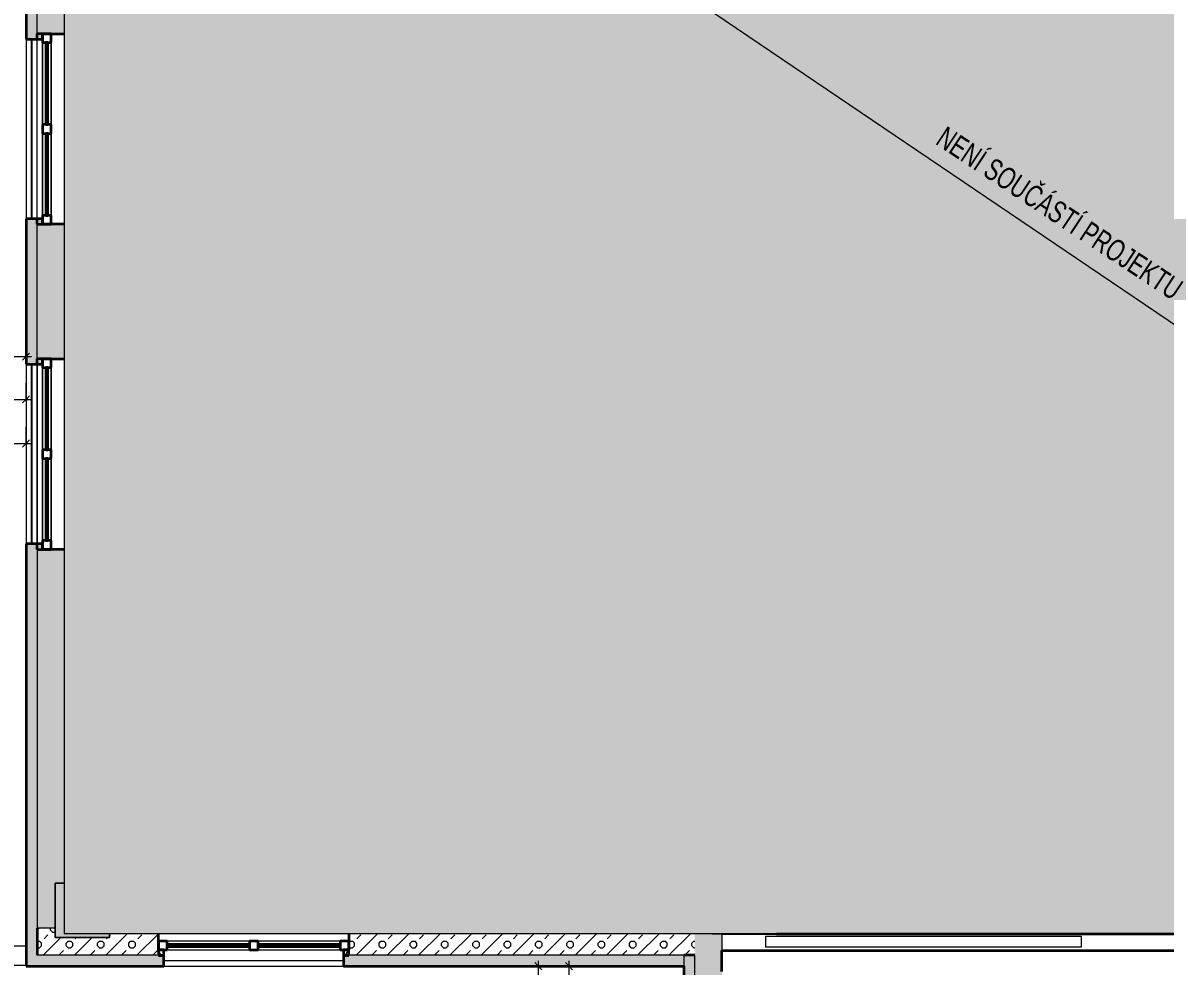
# Model space of a CAD drawing. Header units: millimetres. Extents: x -2814 to 222032, y -45352 to 20466.
# Drawn here: x 10382 to 20873, y -4236 to 4428 of the extents above; entities that cross this region are included whole.
import ezdxf

# ---------------------------------------------------------------- set-up
doc = ezdxf.new("R2010")
doc.units = ezdxf.units.MM
for name, color, linetype, lineweight in [('A-ANNO-DIMS', 211, 'Continuous', 9), ('A-ANNO-DIMS-50', 211, 'Continuous', 9), ('A-DETL-GENF', 92, 'Continuous', 13), ('A-DETL-MBND', 5, 'Continuous', 13), ('A-DETL-THIN', 151, 'Continuous', 13), ('A-FLOR', 192, 'Continuous', 13), ('A-GENM', 13, 'Continuous', 13), ('A-GLAZ', 151, 'Continuous', 13), ('A-WALL', 113, 'Continuous', 13), ('A-WALL-PATT', 111, 'Continuous', 13), ('G-ANNO-TEXT', 231, 'Continuous', 9), ('Q-SPCQ', 91, 'Continuous', 13), ('S-COLS', 52, 'Continuous', 13)]:
    doc.layers.add(name, color=color, linetype=linetype, lineweight=lineweight)
doc.styles.add('Arial_1', font='arial.ttf', dxfattribs={"width": 0.7, "height": 100})
doc.styles.add('Arial_2', font='arial.ttf', dxfattribs={"width": 0.7, "height": 200})
doc.dimstyles.new('Vnitřní_-_průhledné', dxfattribs={"dimscale": 304.8, "dimtxt": 102.02594, "dimasz": 0.213255, "dimexe": 0.164042, "dimexo": 0.0625, "dimgap": 0.032808, "dimtad": 1, "dimdec": 0, "dimrnd": 5, "dimzin": 0, "dimdsep": 46, "dimtxsty": 'Arial_1', "dimblk1": 'OBLIQUE', "dimblk2": 'OBLIQUE', "dimsah": 1, "dimcen": 0.09, "dimdle": 0.164042, "dimazin": 0, "dimtfac": 1, "dimtdec": 4, "dimtix": 1, "dimtmove": 0, "dimatfit": 3, "dimfxl": 0.492126, "dimfxlon": 1, "dimtvp": 1, "dimtolj": 1, "dimtzin": 0, "dimarcsym": 2})
pattern_1 = [(315, (10511.98, 2265.26), (143.684, 143.684), []), (270, (10579.28, 2036.31), (143.684, -143.684), [25.4, -261.968]), (315, (10579.28, 2010.9), (143.684, 143.684), [25.4, -177.8]), (360, (10597.24, 1992.95), (143.684, 143.684), [25.4, -261.968]), (45, (10622.64, 1992.95), (-143.684, 143.684), [25.4, -177.8]), (270, (10640.6, 2036.31), (143.684, -143.684), [25.4, -261.968]), (315, (10622.64, 2054.27), (143.684, 143.684), [25.4, -177.8]), (360, (10597.24, 2054.27), (143.684, 143.684), [25.4, -261.968]), (45, (10579.28, 2036.3), (-143.684, 143.684), [25.4, -177.8]), (315, (10663.82, 1969.73), (143.684, 143.684), [50.8, -152.4])]
pattern_2 = [(180, (12502.01, -4011.134), (-75, -43.3), [50, -100]), (240, (12452.01, -4011.134), (-0.0011, -86.6019), [50, -100]), (120, (12452.01, -4011.134), (-74.9989, 43.3019), [50, -100])]

# ---------------------------------------------------------------- blocks, each defined once
blk = doc.blocks.new('OKNO_2k_ - OKNO_2k_1750 x 1750-1963716-1NP_DEMOLICE A')
at = {"layer": 'A-GLAZ', "color": 253, "lineweight": 35}
for p, q in [((-825, 126), (-875, 126)), ((-875, 126), (-875, 125)), ((-825, 125), (-825, 126)), ((825, 126), (825, 125)), ((875, 126), (825, 126)), ((875, 125), (875, 126)), ((-795, 75), (-825, 75)), ((-795, -5), (-795, 75)), ((-40, 45), (-795, 45)), ((-795, 45), (-795, 25)), ((-795, 25), (-40, 25)), ((40, 75), (-40, 75)), ((-40, 75), (-40, -5)), ((-40, 25), (-40, 45)), ((40, -5), (40, 75)), ((795, 45), (40, 45)), ((40, 45), (40, 25)), ((40, 25), (795, 25)), ((825, 75), (795, 75)), ((795, 75), (795, -5)), ((795, 25), (795, 45)), ((-875, -5), (-795, -5)), ((-40, -5), (40, -5)), ((795, -5), (875, -5))]:
    blk.add_line(p, q, dxfattribs=at)
at = {"layer": 'A-GLAZ', "color": 254}
for p, q in [((-825, 126), (-875, 126)), ((-875, 126), (-875, 125)), ((-875, 125), (-875, 75)), ((-825, 125), (-825, 126)), ((825, 126), (-825, 126)), ((825, 126), (-825, 126)), ((-825, 75), (-825, 125)), ((875, 126), (825, 126)), ((825, 125), (825, 126)), ((825, 75), (825, 125)), ((875, 126), (875, 125)), ((875, 125), (875, 75)), ((-875, 75), (-825, 75)), ((-875, 75), (-875, -5)), ((-875, 75), (-825, 75)), ((-825, 75), (-40, 75)), ((-795, 45), (-795, 75)), ((-795, 25), (-795, 45)), ((-795, 45), (-795, 25)), ((-40, 45), (-795, 45)), ((-795, -5), (-795, 25)), ((-795, 25), (-40, 25)), ((-40, 75), (40, 75)), ((40, 75), (-40, 75)), ((-40, 45), (-40, 75)), ((-40, 75), (40, 75)), ((-40, 25), (-40, 45)), ((-40, 45), (-40, 25)), ((-40, -5), (-40, 25)), ((40, 75), (825, 75)), ((40, 75), (40, 45)), ((40, 45), (40, 25)), ((40, 45), (40, 25)), ((795, 45), (40, 45)), ((40, 25), (40, -5)), ((40, 25), (795, 25)), ((795, 45), (795, 75)), ((795, 25), (795, 45)), ((795, 25), (795, 45)), ((795, -5), (795, 25)), ((825, 75), (875, 75)), ((825, 75), (875, 75)), ((875, 75), (875, -5)), ((-40, -5), (-875, -5)), ((40, -5), (-40, -5)), ((-40, -5), (40, -5)), ((40, -5), (-40, -5)), ((875, -5), (40, -5))]:
    blk.add_line(p, q, dxfattribs=at)
at = {"layer": 'A-GLAZ', "color": 231, "lineweight": 35}
for p, q in [((-875, 125), (-875, 75)), ((-825, 75), (-825, 125)), ((825, 125), (825, 75)), ((875, 75), (875, 125)), ((-875, 75), (-825, 75)), ((-875, 75), (-875, -5)), ((-825, 75), (-875, 75)), ((825, 75), (875, 75)), ((875, 75), (825, 75)), ((875, -5), (875, 75))]:
    blk.add_line(p, q, dxfattribs=at)
at = {"layer": 'A-GLAZ', "color": 10}
for p, q in [((-825, 75), (-40, 75)), ((-825, 75), (-40, 75)), ((-40, 75), (40, 75)), ((-40, 75), (40, 75)), ((40, 75), (825, 75)), ((40, 75), (825, 75))]:
    blk.add_line(p, q, dxfattribs=at)
at = {"layer": 'A-GLAZ', "color": 9}
for p, q in [((-40, 75), (-795, 75)), ((795, 75), (40, 75)), ((-795, -5), (-40, -5)), ((40, -5), (795, -5))]:
    blk.add_line(p, q, dxfattribs=at)
blk = doc.blocks.new('OKNO_2k_ - OKNO_2k_1750 x 1750-V1-1NP_DEMOLICE A')
at = {"layer": 'A-GLAZ', "color": 253, "lineweight": 35}
for p, q in [((-825, 126), (-875, 126)), ((-875, 126), (-875, 125)), ((-825, 125), (-825, 126)), ((825, 126), (825, 125)), ((875, 126), (825, 126)), ((875, 125), (875, 126)), ((-795, 75), (-825, 75)), ((-795, -5), (-795, 75)), ((-40, 45), (-795, 45)), ((-795, 45), (-795, 25)), ((-795, 25), (-40, 25)), ((40, 75), (-40, 75)), ((-40, 75), (-40, -5)), ((-40, 25), (-40, 45)), ((40, -5), (40, 75)), ((795, 45), (40, 45)), ((40, 45), (40, 25)), ((40, 25), (795, 25)), ((825, 75), (795, 75)), ((795, 75), (795, -5)), ((795, 25), (795, 45)), ((-875, -5), (-795, -5)), ((-40, -5), (40, -5)), ((795, -5), (875, -5))]:
    blk.add_line(p, q, dxfattribs=at)
at = {"layer": 'A-GLAZ', "color": 254}
for p, q in [((-825, 126), (-875, 126)), ((-875, 126), (-875, 125)), ((-875, 125), (-875, 75)), ((-825, 125), (-825, 126)), ((825, 126), (-825, 126)), ((825, 126), (-825, 126)), ((-825, 75), (-825, 125)), ((875, 126), (825, 126)), ((825, 125), (825, 126)), ((825, 75), (825, 125)), ((875, 126), (875, 125)), ((875, 125), (875, 75)), ((-875, 75), (-825, 75)), ((-875, 75), (-875, -5)), ((-875, 75), (-825, 75)), ((-825, 75), (-40, 75)), ((-795, 45), (-795, 75)), ((-795, 25), (-795, 45)), ((-795, 45), (-795, 25)), ((-40, 45), (-795, 45)), ((-795, -5), (-795, 25)), ((-795, 25), (-40, 25)), ((-40, 75), (40, 75)), ((40, 75), (-40, 75)), ((-40, 45), (-40, 75)), ((-40, 75), (40, 75)), ((-40, 25), (-40, 45)), ((-40, 45), (-40, 25)), ((-40, -5), (-40, 25)), ((40, 75), (825, 75)), ((40, 75), (40, 45)), ((40, 45), (40, 25)), ((40, 45), (40, 25)), ((795, 45), (40, 45)), ((40, 25), (40, -5)), ((40, 25), (795, 25)), ((795, 45), (795, 75)), ((795, 25), (795, 45)), ((795, 25), (795, 45)), ((795, -5), (795, 25)), ((825, 75), (875, 75)), ((825, 75), (875, 75)), ((875, 75), (875, -5)), ((-40, -5), (-875, -5)), ((40, -5), (-40, -5)), ((-40, -5), (40, -5)), ((40, -5), (-40, -5)), ((875, -5), (40, -5))]:
    blk.add_line(p, q, dxfattribs=at)
at = {"layer": 'A-GLAZ', "color": 231, "lineweight": 35}
for p, q in [((-875, 125), (-875, 75)), ((-825, 75), (-825, 125)), ((825, 125), (825, 75)), ((875, 75), (875, 125)), ((-875, 75), (-825, 75)), ((-875, 75), (-875, -5)), ((-825, 75), (-875, 75)), ((825, 75), (875, 75)), ((875, 75), (825, 75)), ((875, -5), (875, 75))]:
    blk.add_line(p, q, dxfattribs=at)
at = {"layer": 'A-GLAZ', "color": 10}
for p, q in [((-825, 75), (-40, 75)), ((-825, 75), (-40, 75)), ((-40, 75), (40, 75)), ((-40, 75), (40, 75)), ((40, 75), (825, 75)), ((40, 75), (825, 75))]:
    blk.add_line(p, q, dxfattribs=at)
at = {"layer": 'A-GLAZ', "color": 9}
for p, q in [((-40, 75), (-795, 75)), ((795, 75), (40, 75)), ((-795, -5), (-40, -5)), ((40, -5), (795, -5))]:
    blk.add_line(p, q, dxfattribs=at)
blk = doc.blocks.new('OKNO_2k_ - OKNO_2k_1750 x 1750-V68-1NP_DEMOLICE A')
at = {"layer": 'A-GLAZ'}
h = blk.add_hatch(dxfattribs=at)
h.set_pattern_fill('FP_129', color=256, style=0, pattern_type=2)
h.set_pattern_definition(pattern_2)
h.paths.add_polyline_path([(-875, 126), (-875, 125), (-825, 125), (-825, 126)])
h.paths.add_polyline_path([(825, 126), (825, 125), (875, 125), (875, 126)])
h = blk.add_hatch(dxfattribs=at)
h.set_pattern_fill('FP_129', color=256, style=0, pattern_type=2)
h.set_pattern_definition(pattern_2)
h.paths.add_polyline_path([(875, 125), (825, 125), (825, 75), (875, 75), (875, 109)])
h.paths.add_polyline_path([(-825, 125), (-875, 125), (-875, 75), (-825, 75)])
at = {"layer": 'A-GLAZ', "lineweight": 35}
for p, q in [((-825, 126), (-875, 126)), ((-875, 126), (-875, 125)), ((-875, 125), (-875, 75)), ((-825, 125), (-825, 126)), ((-825, 75), (-825, 125)), ((825, 126), (825, 125)), ((875, 126), (825, 126)), ((825, 125), (825, 75)), ((875, 125), (875, 126)), ((875, 75), (875, 125)), ((-875, 75), (-825, 75)), ((-875, 75), (-875, -5)), ((-825, 75), (-875, 75)), ((-795, 75), (-825, 75)), ((-795, -5), (-795, 75)), ((-40, 45), (-795, 45)), ((-795, 45), (-795, 25)), ((-795, 25), (-40, 25)), ((40, 75), (-40, 75)), ((-40, 75), (-40, -5)), ((-40, 25), (-40, 45)), ((40, -5), (40, 75)), ((795, 45), (40, 45)), ((40, 45), (40, 25)), ((40, 25), (795, 25)), ((825, 75), (795, 75)), ((795, 75), (795, -5)), ((795, 25), (795, 45)), ((825, 75), (875, 75)), ((875, 75), (825, 75)), ((875, -5), (875, 75)), ((-875, -5), (-795, -5)), ((-40, -5), (40, -5)), ((795, -5), (875, -5))]:
    blk.add_line(p, q, dxfattribs=at)
at = {"layer": 'A-GLAZ'}
for p, q in [((-875, 107), (-875, 75)), ((875, 109), (875, 75)), ((-875, 75), (-875, -5)), ((-40, 75), (-795, 75)), ((795, 75), (40, 75)), ((875, 75), (875, -5)), ((-795, -5), (-40, -5)), ((40, -5), (795, -5))]:
    blk.add_line(p, q, dxfattribs=at)
blk = doc.blocks.new('parapet s nosem_vnitní - parapet s nosem_vnitní-1501804-1NP_DEMOLICE A')
at = {"layer": 'A-GENM'}
for p, q in [((-875, -70), (-875, 0)), ((875, 0), (875, -70))]:
    blk.add_line(p, q, dxfattribs=at)
blk = doc.blocks.new('parapet_ext - parapet_ext-1802094-1NP_DEMOLICE A')
at = {"layer": 'Q-SPCQ'}
for p, q in [((-825, 51), (-825, 100)), ((-825, 100), (-825, 98)), ((-825, 100), (825, 100)), ((-825, 98), (-825, 51)), ((825, 100), (825, 51))]:
    blk.add_line(p, q, dxfattribs=at)
blk = doc.blocks.new('parapet s nosem_vnitní - parapet s nosem_vnitní-V69-1NP_DEMOLICE A')
at = {"layer": 'A-GENM', "color": 9}
for p, q in [((-875, -120), (-875, 0)), ((875, 0), (875, -120))]:
    blk.add_line(p, q, dxfattribs=at)
at = {"layer": 'A-GENM', "color": 254}
for p, q in [((-875, 0), (-875, -120)), ((-875, 0), (-40, 0)), ((-875, 0), (-40, 0)), ((-40, 0), (40, 0)), ((-40, 0), (40, 0)), ((40, 0), (875, 0)), ((40, 0), (875, 0)), ((875, -120), (875, 0))]:
    blk.add_line(p, q, dxfattribs=at)
blk = doc.blocks.new('parapet_ext - parapet_ext-V70-1NP_DEMOLICE A')
at = {"layer": 'Q-SPCQ', "color": 9}
for p, q in [((-825, 51), (-825, 100)), ((-825, 100), (825, 100)), ((825, 100), (825, 51))]:
    blk.add_line(p, q, dxfattribs=at)
at = {"layer": 'Q-SPCQ', "color": 254}
for p, q in [((-825, 100), (-825, 98)), ((-825, 100), (825, 100)), ((-825, 98), (-825, 51)), ((825, 98), (-825, 98)), ((-825, 98), (825, 98)), ((-825, 51), (-825, 50)), ((-825, 50), (-825, 51)), ((-825, 50), (-825, 0)), ((-825, 0), (-825, 50)), ((-825, 0), (-40, 0)), ((-825, 0), (-40, 0)), ((-40, 0), (40, 0)), ((-40, 0), (40, 0)), ((40, 0), (825, 0)), ((40, 0), (825, 0)), ((825, 98), (825, 100)), ((825, 51), (825, 98)), ((825, 51), (825, 50)), ((825, 50), (825, 51)), ((825, 50), (825, 0)), ((825, 0), (825, 50))]:
    blk.add_line(p, q, dxfattribs=at)
blk = doc.blocks.new('parapet_ext - parapet_ext-V72-1NP_DEMOLICE A')
at = {"layer": 'Q-SPCQ', "color": 9}
for p, q in [((-825, 51), (-825, 100)), ((-825, 100), (825, 100)), ((825, 100), (825, 51))]:
    blk.add_line(p, q, dxfattribs=at)
at = {"layer": 'Q-SPCQ', "color": 254}
for p, q in [((-825, 100), (-825, 98)), ((-825, 100), (825, 100)), ((-825, 98), (-825, 51)), ((825, 98), (-825, 98)), ((-825, 98), (825, 98)), ((-825, 51), (-825, 50)), ((-825, 50), (-825, 51)), ((-825, 50), (-825, 0)), ((-825, 0), (-825, 50)), ((-825, 0), (-40, 0)), ((-825, 0), (-40, 0)), ((-40, 0), (40, 0)), ((-40, 0), (40, 0)), ((40, 0), (825, 0)), ((40, 0), (825, 0)), ((825, 98), (825, 100)), ((825, 51), (825, 98)), ((825, 51), (825, 50)), ((825, 50), (825, 51)), ((825, 50), (825, 0)), ((825, 0), (825, 50))]:
    blk.add_line(p, q, dxfattribs=at)
blk = doc.blocks.new('DIMBLOCK24-1NP_DEMOLICE A')
at = {"layer": 'A-ANNO-DIMS-50'}
for p, q in [((10412, 565), (10412, 715)), ((6763, 565), (6763, 615)), ((6763, 565), (10462, 565)), ((6763, 565), (6763, 415)), ((10412, 565), (10412, 515))]:
    blk.add_line(p, q, dxfattribs=at)
at = {"layer": 'A-ANNO-DIMS-50', "lineweight": 18}
for p, q in [((6763, 565), (6730, 532)), ((6763, 565), (6795, 597)), ((10412, 565), (10379, 532)), ((10412, 565), (10444, 597))]:
    blk.add_line(p, q, dxfattribs=at)
at = {"layer": 'A-ANNO-DIMS-50', "color": 0, "insert": (8481, 704), "char_height": 100, "width": 256.16, "attachment_point": 1, "line_spacing_factor": 0.941778, "style": 'Arial_1'}
blk.add_mtext('3650', dxfattribs=at)
blk = doc.blocks.new('_Oblique')
at = {"color": 0, "linetype": 'ByBlock', "lineweight": -2}
blk.add_line((-0.5, -0.5), (0.5, 0.5), dxfattribs=at)
blk = doc.blocks.new('DIMBLOCK91-1NP_DEMOLICE A')
at = {"layer": 'A-ANNO-DIMS-50'}
for p, q in [((15398, -7543), (15398, -4186)), ((15398, -4236), (15248, -4236)), ((15398, -4236), (15448, -4236)), ((15398, -7543), (15348, -7543)), ((15398, -7543), (15548, -7543))]:
    blk.add_line(p, q, dxfattribs=at)
at = {"layer": 'A-ANNO-DIMS-50', "lineweight": 18}
for p, q in [((15398, -4236), (15366, -4204)), ((15398, -4236), (15431, -4269)), ((15398, -7543), (15366, -7511)), ((15398, -7543), (15431, -7576))]:
    blk.add_line(p, q, dxfattribs=at)
at = {"layer": 'A-ANNO-DIMS-50', "color": 0, "insert": (15259, -5996), "char_height": 100, "width": 256.16, "attachment_point": 1, "rotation": 90, "line_spacing_factor": 0.941778, "style": 'Arial_1'}
blk.add_mtext('3305', dxfattribs=at)
blk = doc.blocks.new('DIMBLOCK185-1NP_DEMOLICE A')
at = {"layer": 'A-ANNO-DIMS-50'}
for p, q in [((10412, 970), (10412, 1120)), ((6763, 970), (6763, 1020)), ((6763, 970), (10462, 970)), ((6763, 970), (6763, 445)), ((10412, 970), (10412, 920))]:
    blk.add_line(p, q, dxfattribs=at)
at = {"layer": 'A-ANNO-DIMS-50', "lineweight": 18}
for p, q in [((6763, 970), (6730, 937)), ((6763, 970), (6795, 1002)), ((10412, 970), (10379, 937)), ((10412, 970), (10444, 1002))]:
    blk.add_line(p, q, dxfattribs=at)
at = {"layer": 'A-ANNO-DIMS-50', "color": 0, "insert": (8481, 1110), "char_height": 100, "width": 256.16, "attachment_point": 1, "line_spacing_factor": 0.941778, "style": 'Arial_1'}
blk.add_mtext('3650', dxfattribs=at)
blk = doc.blocks.new('DIMBLOCK186-1NP_DEMOLICE A')
at = {"layer": 'A-ANNO-DIMS-50'}
for p, q in [((10412, 1362), (10412, 1512)), ((-1455, 1362), (-1455, 1412)), ((-1505, 1362), (10462, 1362)), ((-1455, 1362), (-1455, 505)), ((10412, 1362), (10412, 1312))]:
    blk.add_line(p, q, dxfattribs=at)
at = {"layer": 'A-ANNO-DIMS-50', "lineweight": 18}
for p, q in [((-1455, 1362), (-1423, 1395)), ((10412, 1362), (10444, 1395)), ((-1455, 1362), (-1488, 1330)), ((10412, 1362), (10379, 1330))]:
    blk.add_line(p, q, dxfattribs=at)
at = {"layer": 'A-ANNO-DIMS-50', "color": 0, "insert": (4345, 1502), "char_height": 100, "width": 320.2, "attachment_point": 1, "line_spacing_factor": 0.941778, "style": 'Arial_1'}
blk.add_mtext('11865', dxfattribs=at)
blk = doc.blocks.new('DIMBLOCK192-1NP_DEMOLICE A')
at = {"layer": 'A-ANNO-DIMS-50'}
for p, q in [((15115, -4186), (15115, -16193)), ((15115, -4236), (15065, -4236)), ((15115, -4236), (15265, -4236)), ((15115, -16143), (15065, -16143)), ((15115, -16143), (15265, -16143))]:
    blk.add_line(p, q, dxfattribs=at)
at = {"layer": 'A-ANNO-DIMS-50', "lineweight": 18}
for p, q in [((15115, -4236), (15083, -4204)), ((15115, -4236), (15148, -4269)), ((15115, -16143), (15083, -16111)), ((15115, -16143), (15148, -16176))]:
    blk.add_line(p, q, dxfattribs=at)
at = {"layer": 'A-ANNO-DIMS-50', "color": 0, "insert": (14976, -10323), "char_height": 100, "width": 320.2, "attachment_point": 1, "rotation": 90, "line_spacing_factor": 0.941778, "style": 'Arial_1'}
blk.add_mtext('11905', dxfattribs=at)

msp = doc.modelspace()

# ---------------------------------------------------------------- hatches: boundary and pattern name
at = {"layer": 'A-DETL-GENF'}
msp.add_hatch(color=9, dxfattribs=at).paths.add_polyline_path([(29223.4, -3936.1), (29223.4, 6597.8), (26082, 6597.8), (26082, 8560.3), (10762, 8560.3), (10762, -3936.1), (28064.4, -3936.1)])
at = {"layer": 'A-FLOR'}
h = msp.add_hatch(color=10, dxfattribs=at)
h.paths.add_polyline_path([(23215.6, -3956.1), (23215.6, -3936.1), (22615.6, -3936.1), (22615.6, -3956.1), (23210.3, -3956.1)])
h.paths.add_polyline_path([(17302.7, -3943.4), (17302.7, -3936.1), (16802.7, -3936.1), (16802.7, -3943.4), (16812.7, -3943.4)])
h.paths.add_polyline_path([(29338.4, 1995.3), (29338.4, 2545.3), (29223.4, 2545.3), (29223.4, 1995.3), (29331.4, 1995.3)])
at = {"layer": 'A-WALL-PATT'}
h = msp.add_hatch(color=10, dxfattribs=at)
h.paths.add_polyline_path([(10412, -4136.1), (10512, -4136.1), (10512, -408.1), (10511, -408.1), (10511, -358.1), (10412, -358.1), (10412, -4049.7)])
h.paths.add_polyline_path([(10511, 1291.9), (10511, 1341.9), (10512, 1341.9), (10512, 2577.8), (10511, 2577.8), (10511, 2627.8), (10412, 2627.8), (10412, 1291.9), (10462, 1291.9)])
h.paths.add_polyline_path([(10412, 4277.8), (10511, 4277.8), (10511, 4327.8), (10512, 4327.8), (10512, 5582.8), (10511, 5582.8), (10511, 5632.8), (10412, 5632.8), (10412, 4820.1)])
h.paths.add_polyline_path([(10511, 7282.8), (10511, 7332.8), (10512, 7332.8), (10512, 8810.3), (10412, 8810.3), (10412, 7282.8), (10462, 7282.8)])
h = msp.add_hatch(dxfattribs=at)
h.set_pattern_fill('FP_21', angle=-135, style=0, pattern_type=2)
h.set_pattern_definition(pattern_1)
h.paths.add_polyline_path([(10678.5, -3886.1), (10678.5, -3474), (10762, -3474), (10762, -408.1), (10512, -408.1), (10512, -3886.1)])
h.paths.add_polyline_path([(10512, 1341.9), (10762, 1341.9), (10762, 2577.8), (10512, 2577.8), (10512, 1454.4)])
h.paths.add_polyline_path([(10512, 4327.8), (10762, 4327.8), (10762, 5582.8), (10512, 5582.8), (10512, 4519.2)])
h.paths.add_polyline_path([(10762, 7332.8), (10762, 8560.3), (10512, 8560.3), (10512, 7332.8), (10642, 7332.8)])
h = msp.add_hatch(color=10, dxfattribs=at)
h.paths.add_polyline_path([(10512, -408.1), (10512, -358.1), (10511, -358.1), (10511, -408.1)])
h.paths.add_polyline_path([(10512, 1291.9), (10512, 1341.9), (10511, 1341.9), (10511, 1291.9)])
h.paths.add_polyline_path([(10512, 2577.8), (10512, 2627.8), (10511, 2627.8), (10511, 2577.8)])
h.paths.add_polyline_path([(10511, 4277.8), (10512, 4277.8), (10512, 4327.8), (10511, 4327.8), (10511, 4304.9)])
h.paths.add_polyline_path([(10511, 5582.8), (10512, 5582.8), (10512, 5632.8), (10511, 5632.8)])
h.paths.add_polyline_path([(10511, 7282.8), (10512, 7282.8), (10512, 7332.8), (10511, 7332.8)])
h = msp.add_hatch(dxfattribs=at)
h.set_pattern_fill('FP_21', angle=-135, style=0, pattern_type=2)
h.set_pattern_definition(pattern_1)
h.paths.add_polyline_path([(10512, -408.1), (10562, -408.1), (10562, -358.1), (10512, -358.1), (10512, -359.1)])
h.paths.add_polyline_path([(10562, 1291.9), (10562, 1341.9), (10512, 1341.9), (10512, 1291.9)])
h.paths.add_polyline_path([(10512, 2577.8), (10562, 2577.8), (10562, 2627.8), (10512, 2627.8), (10512, 2626.9)])
h.paths.add_polyline_path([(10562, 4277.8), (10562, 4327.8), (10512, 4327.8), (10512, 4277.8)])
h.paths.add_polyline_path([(10562, 5582.8), (10562, 5632.8), (10512, 5632.8), (10512, 5582.8), (10513.9, 5582.8)])
h.paths.add_polyline_path([(10562, 7282.8), (10562, 7332.8), (10512, 7332.8), (10512, 7282.8)])
h = msp.add_hatch(dxfattribs=at)
h.set_pattern_fill('FP_20', angle=-135, style=0, pattern_type=2)
h.set_pattern_definition([(45, (13729.2, -4136.13), (-143.684, 143.684), []), (5e-12, (13958.15, -4068.83), (143.684, 143.684), [25.4, -261.968]), (45, (13983.55, -4068.83), (-143.684, 143.684), [25.4, -177.8]), (90, (14001.51, -4050.87), (-143.684, 143.684), [25.4, -261.968]), (135, (14001.51, -4025.47), (-143.684, -143.684), [25.4, -177.8]), (5e-12, (13958.15, -4007.51), (143.684, 143.684), [25.4, -261.968]), (45, (13940.19, -4025.47), (-143.684, 143.684), [25.4, -177.8]), (90, (13940.19, -4050.87), (-143.684, 143.684), [25.4, -261.968]), (135, (13958.15, -4068.83), (-143.684, -143.684), [25.4, -177.8]), (45, (14024.73, -3984.29), (-143.684, 143.684), [50.8, -152.4])])
h.paths.add_polyline_path([(14041.1, -4136.1), (16552.7, -4136.1), (16552.7, -3936.1), (13377, -3936.1), (13377, -4136.1)])
h.paths.add_polyline_path([(10512, -4136.1), (11627, -4136.1), (11627, -3936.1), (11178.5, -3936.1), (11178.5, -3974), (10678.5, -3974), (10678.5, -3886.1), (10512, -3886.1), (10512, -3974)])
h = msp.add_hatch(dxfattribs=at)
h.set_pattern_fill('FP_11', color=256, angle=-135, style=0, pattern_type=2)
h.set_pattern_definition([(315, (16552.74, -10086.55), (143.684, 143.684), []), (270, (16620.04, -10315.5), (143.684, -143.684), [25.4, -261.968]), (315, (16620.04, -10340.9), (143.684, 143.684), [25.4, -177.8]), (360, (16638, -10358.86), (143.684, 143.684), [25.4, -261.968]), (45, (16663.4, -10358.86), (-143.684, 143.684), [25.4, -177.8]), (270, (16681.37, -10315.5), (143.684, -143.684), [25.4, -261.968]), (315, (16663.4, -10297.53), (143.684, 143.684), [25.4, -177.8]), (360, (16638, -10297.53), (143.684, 143.684), [25.4, -261.968]), (45, (16620.04, -10315.5), (-143.684, 143.684), [25.4, -177.8]), (315, (16704.59, -10382.08), (143.684, 143.684), [50.8, -152.4])])
h.paths.add_polyline_path([(16802.7, -16143.3), (16802.7, -13593.3), (16602.7, -13593.3), (16602.7, -13543.3), (16552.7, -13543.3), (16552.7, -16143.3), (16602.7, -16143.3)])
h.paths.add_polyline_path([(16602.7, -11243.3), (16602.7, -11193.3), (16802.7, -11193.3), (16802.7, -9943.3), (16602.7, -9943.3), (16602.7, -9893.3), (16552.7, -9893.3), (16552.7, -11243.3)])
h.paths.add_polyline_path([(16552.7, -7593.3), (16602.7, -7593.3), (16602.7, -7543.3), (16802.7, -7543.3), (16802.7, -3943.4), (16712.7, -3943.4), (16712.7, -3936.1), (16552.7, -3936.1), (16552.7, -7543.3)])
h = msp.add_hatch(color=10, dxfattribs=at)
h.paths.add_polyline_path([(14329.3, -4236.1), (16452.7, -4236.1), (16452.7, -4136.1), (13377, -4136.1), (13377, -4137.1), (13327, -4137.1), (13327, -4236.1)])
h.paths.add_polyline_path([(10512, -4236.1), (11677, -4236.1), (11677, -4137.1), (11627, -4137.1), (11627, -4136.1), (10412, -4136.1), (10412, -4236.1), (10462, -4236.1)])
h = msp.add_hatch(color=41, dxfattribs=at)
h.paths.add_polyline_path([(16502.7, -16143.3), (16552.7, -16143.3), (16552.7, -13543.3), (16452.7, -13543.3), (16452.7, -16143.3)])
h.paths.add_polyline_path([(16502.7, -11243.3), (16552.7, -11243.3), (16552.7, -9893.3), (16452.7, -9893.3), (16452.7, -11243.3)])
h.paths.add_polyline_path([(16452.7, -7593.3), (16552.7, -7593.3), (16552.7, -4136.1), (16452.7, -4136.1), (16452.7, -5950.1)])
at = {"layer": 'S-COLS'}
msp.add_hatch(color=10, dxfattribs=at).paths.add_polyline_path([(11178.5, -3974), (11178.5, -3936.1), (10762, -3936.1), (10762, -3474), (10678.5, -3474), (10678.5, -3974), (10895.6, -3974)])

# ---------------------------------------------------------------- linework, layer by layer
at = {"layer": 'A-DETL-MBND'}
for p, q in [((17202.7, -3961.1), (20102.7, -3961.1)), ((17202.7, -3961.1), (17202.7, -4061.1)), ((20102.7, -3961.1), (20102.7, -4061.1)), ((20102.7, -4061.1), (17202.7, -4061.1))]:
    msp.add_line(p, q, dxfattribs=at)
at = {"layer": 'A-DETL-THIN'}
for p, q in [((10762, 8560.3), (10762, -3936.1)), ((10762, 8560.3), (29223.4, -3936.1)), ((10762, -3936.1), (29223.4, -3936.1))]:
    msp.add_line(p, q, dxfattribs=at)
at = {"layer": 'A-FLOR', "color": 254}
for p, q in [((10762, 4644.2), (10762, 1341.9)), ((10762, 1656.7), (10762, -3474))]:
    msp.add_line(p, q, dxfattribs=at)
at = {"layer": 'A-FLOR', "color": 9}
msp.add_line((10762, -3474), (10762, -3886.1), dxfattribs=at)
at = {"layer": 'A-WALL', "color": 10}
for p, q in [((10512, 1291.9), (10512, 7282.8)), ((10562, 2627.8), (10562, 4277.8)), ((10562, -358.1), (10562, 1291.9))]:
    msp.add_line(p, q, dxfattribs=at)
at = {"layer": 'A-WALL', "color": 253, "lineweight": 35}
for p, q in [((10412, 5632.8), (10412, 4277.8)), ((10562, 4277.8), (10562, 4327.8)), ((10562, 4327.8), (10762, 4327.8)), ((10412, 4277.8), (10562, 4277.8)), ((10412, 2627.8), (10412, 1291.9)), ((10562, 2627.8), (10412, 2627.8)), ((10562, 2577.8), (10562, 2627.8)), ((10762, 2577.8), (10562, 2577.8)), ((10412, 1291.9), (10562, 1291.9)), ((10562, 1291.9), (10562, 1341.9)), ((10562, 1341.9), (10762, 1341.9)), ((10412, -358.1), (10412, -4236.1)), ((10562, -358.1), (10412, -358.1)), ((10562, -408.1), (10562, -358.1)), ((10762, -408.1), (10562, -408.1)), ((10512, -3886.1), (10512, -4136.1)), ((11627, -4086.1), (11627, -3936.1)), ((13377, -3936.1), (13377, -4086.1)), ((22615.6, -3943.4), (17302.7, -3943.4)), ((11677, -4086.1), (11627, -4086.1)), ((11677, -4236.1), (11677, -4086.1)), ((13327, -4086.1), (13327, -4236.1)), ((13377, -4086.1), (13327, -4086.1)), ((16802.7, -4093.4), (23210.3, -4093.4)), ((10412, -4236.1), (11677, -4236.1)), ((13327, -4236.1), (16452.7, -4236.1))]:
    msp.add_line(p, q, dxfattribs=at)
at = {"layer": 'A-WALL', "color": 254}
for p, q in [((10412, 4277.8), (10412, 2627.8)), ((10678.5, -3886.1), (10512, -3886.1)), ((17302.7, -3943.4), (16712.7, -3943.4))]:
    msp.add_line(p, q, dxfattribs=at)
at = {"layer": 'A-WALL', "color": 9}
for p, q in [((10412, 1291.9), (10412, -358.1)), ((10512, 1291.9), (10512, -3886.1)), ((10678.5, -3974), (10678.5, -3474)), ((10678.5, -3474), (10762, -3474)), ((11178.5, -3974), (10678.5, -3974)), ((11178.5, -3936.1), (11178.5, -3974)), ((16802.7, -3936.1), (16802.7, -4093.4)), ((11677, -4136.1), (10512, -4136.1)), ((16452.7, -4136.1), (13327, -4136.1)), ((16452.7, -4136.1), (16452.7, -4236.1)), ((11677, -4236.1), (13327, -4236.1))]:
    msp.add_line(p, q, dxfattribs=at)
at = {"layer": 'A-WALL'}
for p, q in [((16712.7, -3943.4), (16712.7, -3936.1)), ((9206.4, -4049.7), (10412, -4049.7)), ((10412, -4229.7), (9207.5, -4229.7))]:
    msp.add_line(p, q, dxfattribs=at)
at = {"layer": 'A-WALL', "color": 40, "lineweight": 35}
for p, q in [((16552.7, -4136.1), (16452.7, -4136.1)), ((16452.7, -4236.1), (16452.7, -7593.3))]:
    msp.add_line(p, q, dxfattribs=at)
at = {"layer": 'A-WALL', "color": 2}
msp.add_line((16552.7, -7593.3), (16552.7, -4136.1), dxfattribs=at)
at = {"layer": 'A-WALL', "lineweight": 35}
msp.add_line((16802.7, -4286.1), (16802.7, -4093.4), dxfattribs=at)
at = {"layer": 'S-COLS', "color": 9}
for p, q in [((10762, -3474), (10678.5, -3474)), ((10678.5, -3474), (10678.5, -3886.1)), ((10678.5, -3886.1), (10678.5, -3474)), ((10678.5, -3474), (10762, -3474)), ((10678.5, -3886.1), (10678.5, -3974)), ((10678.5, -3974), (10678.5, -3886.1)), ((10678.5, -3974), (11178.5, -3974)), ((11178.5, -3974), (10678.5, -3974)), ((11178.5, -3974), (11178.5, -3936.1)), ((11178.5, -3936.1), (11178.5, -3974)), ((16802.7, -3936.1), (16802.7, -3943.4)), ((16802.7, -3943.4), (17302.7, -3943.4))]:
    msp.add_line(p, q, dxfattribs=at)
at = {"layer": 'S-COLS', "color": 254}
for p, q in [((16802.7, -3943.4), (16802.7, -3936.1)), ((17302.7, -3943.4), (16802.7, -3943.4)), ((17302.7, -3936.1), (17302.7, -3943.4))]:
    msp.add_line(p, q, dxfattribs=at)
at = {"layer": 'S-COLS', "color": 253, "lineweight": 35}
msp.add_line((17302.7, -3943.4), (17302.7, -3936.1), dxfattribs=at)

# ---------------------------------------------------------------- block references
at = {"layer": 'A-GENM', "color": 254, "rotation": 89.99999999999991}
for p in [(10642, 3452.8), (10642, 466.9)]:
    msp.add_blockref('parapet s nosem_vnitní - parapet s nosem_vnitní-V69-1NP_DEMOLICE A', p, dxfattribs=at)
at = {"layer": 'A-GENM', "rotation": 180}
msp.add_blockref('parapet s nosem_vnitní - parapet s nosem_vnitní-1501804-1NP_DEMOLICE A', (12502, -4006.1), dxfattribs=at)
at = {"layer": 'A-GLAZ', "color": 254, "rotation": 89.99999999999991}
for name, p in [('OKNO_2k_ - OKNO_2k_1750 x 1750-V1-1NP_DEMOLICE A', (10637, 3452.8)), ('OKNO_2k_ - OKNO_2k_1750 x 1750-1963716-1NP_DEMOLICE A', (10637, 466.9))]:
    msp.add_blockref(name, p, dxfattribs=at)
at = {"layer": 'A-GLAZ', "rotation": 180}
msp.add_blockref('OKNO_2k_ - OKNO_2k_1750 x 1750-V68-1NP_DEMOLICE A', (12502, -4011.1), dxfattribs=at)
at = {"layer": 'Q-SPCQ', "color": 254, "rotation": 89.99999999999991}
for name, p in [('parapet_ext - parapet_ext-V70-1NP_DEMOLICE A', (10562, 3452.8)), ('parapet_ext - parapet_ext-V72-1NP_DEMOLICE A', (10562, 466.9))]:
    msp.add_blockref(name, p, dxfattribs=at)
at = {"layer": 'Q-SPCQ', "rotation": 180}
msp.add_blockref('parapet_ext - parapet_ext-1802094-1NP_DEMOLICE A', (12502, -4086.1), dxfattribs=at)

# ---------------------------------------------------------------- texts
at = {"layer": 'G-ANNO-TEXT', "color": 7, "lineweight": 25, "char_height": 200, "attachment_point": 1, "rotation": 326.56276, "style": 'Arial_2'}
for s, insert, width in [('NENÍ SOU', (18863.5, 3486.7), 1153.227), ('ČÁSTÍ PROJEKTU', (19657.5, 2962.3), 2045.506)]:
    msp.add_mtext(s, dxfattribs=dict(at, insert=insert, width=width))

# ---------------------------------------------------------------- dimensions: what is measured, and where the dimension line sits
at = {"layer": 'A-ANNO-DIMS'}
for base, p1, p2, override, picture, middle in [((10412, 1362.1), (-1455.4, 504.5), (10412, 1512.1), {"dimpost": '<>', "dimfxl": 11910.082207}, 'DIMBLOCK186-1NP_DEMOLICE A', (4478.3, 1423.1)), ((10412, 969.8), (6762.8, 444.9), (10412, 1119.8), {"dimpost": '<>', "dimfxl": 3711.049167}, 'DIMBLOCK185-1NP_DEMOLICE A', (8587.4, 1030.9)), ((10412, 564.6), (6762.8, 414.6), (10412, 714.6), {"dimpost": '<>', "dimfxl": 3661.482082}, 'DIMBLOCK24-1NP_DEMOLICE A', (8587.4, 625.7))]:
    dim = msp.add_linear_dim(base=base, p1=p1, p2=p2, dimstyle='Vnitřní_-_průhledné', override=override, dxfattribs=at)
    dim.commit()
    dim.dimension.update_dxf_attribs({"geometry": picture, "text_midpoint": middle})
for base, p1, p2, override, picture, middle in [((15115.3, -16143.3), (15265.3, -4236.1), (15265.3, -16143.3), {"dimpost": '<>', "dimfxl": 11907.141778}, 'DIMBLOCK192-1NP_DEMOLICE A', (15054.3, -10189.7)), ((15398.3, -4236.1), (15548.3, -7543.3), (15248.3, -4236.1), {"dimpost": '<>', "dimfxl": 3320.720816}, 'DIMBLOCK91-1NP_DEMOLICE A', (15337.2, -5889.7))]:
    dim = msp.add_linear_dim(base=base, p1=p1, p2=p2, angle=90, dimstyle='Vnitřní_-_průhledné', override=override, dxfattribs=at)
    dim.commit()
    dim.dimension.update_dxf_attribs({"geometry": picture, "text_midpoint": middle})

doc.saveas('drawing.dxf')
